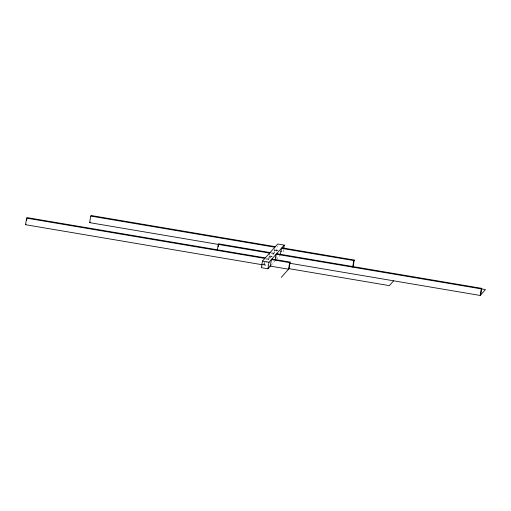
<?xml version="1.0" encoding="UTF-8"?>
<svg xmlns="http://www.w3.org/2000/svg" width="511" height="511" viewBox="0 0 511 511"><rect width="100%" height="100%" fill="white"/><g stroke="black" fill="none" stroke-linecap="round" stroke-linejoin="round"><path stroke-width="0.38" stroke-dasharray="2.56 1.92" d="M264.187 262.373L263.759 264.998L262.322 266.601M264.557 262.494L264.232 264.468L267.093 261.262M272.465 256.337L269.54 255.839L269.067 256.375L268.531 259.658L267.572 260.725M269.54 255.839L269.003 259.122L273.775 253.782L274.746 247.873M277.716 250.46L274.79 249.962L274.254 253.245L276.636 250.575L277.358 246.2M283.573 249.496L283.215 251.687L281.785 253.29M274.79 249.962L274.311 250.499L277.237 250.99M270.811 265.579L274.624 261.306M276.112 259.639L279.824 255.487M276.636 250.575L278.099 250.824M271.507 252.779L275.435 253.443M271.034 253.315L274.956 253.98M269.067 256.375L271.986 256.867M266.333 258.675L270.466 259.371M265.861 259.205L270.568 260.003M263.139 264.283L267.885 265.081M263.446 264.947L267.406 265.618"/><path stroke-width="0.77" d="M262.66 264.813L25.55 224.712L26.623 218.146L27.102 217.616L265.311 257.902M26.623 220.535L26.866 219.072M269.386 254.408L269.604 253.092L89.668 222.643L90.741 216.076L91.22 215.54L275.327 246.679M217.296 250.243L218.254 244.411L218.734 243.875L270.083 252.555M218.254 246.794L218.734 243.875M283.694 248.768L284.288 245.12L277.716 244.009L262.443 261.108L261.37 267.675L267.943 268.786L270.332 266.116L271.405 259.55L289.648 262.635L290.127 262.098L271.884 259.013M267.943 268.786L269.022 262.22L284.288 245.12M275.212 260.112L276.176 254.203L481.279 288.894L481.752 288.357L276.655 253.673M280.354 254.893L281.427 248.327L353.765 260.559L354.238 260.029L281.906 247.79M289.648 262.635L288.574 269.195L269.731 266.014M281.274 277.371L289.047 268.665L290.127 262.098M353.765 260.559L352.686 267.125L353.165 266.589L354.238 260.029M289.411 263.191L480.199 295.46L481.279 288.894M480.679 294.924L481.752 288.357M25.55 224.712L26.029 224.182M89.668 222.643L90.14 222.106M275.64 257.487L276.119 256.95M280.89 251.61L281.369 251.073M393.591 280.878L389.35 285.63L289.047 268.665M480.199 295.46L485.45 289.577L481.515 288.913M90.741 216.076L274.854 247.215M26.623 218.146L264.832 258.438M262.443 261.108L269.022 262.22"/></g></svg>
